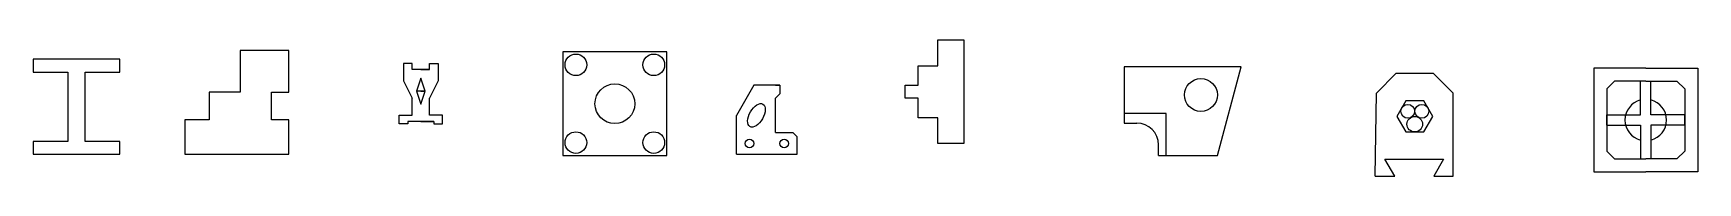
# Model space of a CAD drawing. Header units: inches. Extents: x 13 to 3915, y -38 to 227.
# Drawn here: x 13 to 1935, y 0 to 157 of the extents above; entities that cross this region are included whole.
import ezdxf

# ---------------------------------------------------------------- set-up
doc = ezdxf.new("R2010")
doc.units = ezdxf.units.IN
doc.header["$MEASUREMENT"] = 0

msp = doc.modelspace()

# ---------------------------------------------------------------- linework, layer by layer
for p, q in [((1057.38579, 127.26785), (1057.38579, 157.26785)), ((1057.38579, 157.26785), (1087.38579, 157.26785)), ((1087.38579, 157.26785), (1087.38579, 37.26785)), ((112.50089, 134.9501), (12.50089, 134.9501)), ((12.50089, 134.9501), (12.50089, 119.9501)), ((112.50089, 119.9501), (112.50089, 134.9501)), ((307.49996, 144.96769), (251.49996, 144.96769)), ((251.49996, 144.96769), (251.49996, 96.96769)), ((307.49996, 96.96769), (307.49996, 144.96769)), ((12.50089, 119.9501), (52.50089, 119.9501)), ((52.50089, 119.9501), (52.50089, 39.9501)), ((72.50089, 39.9501), (72.50089, 119.9501)), ((72.50089, 119.9501), (112.50089, 119.9501)), ((450.00566, 130.07723), (440.00566, 130.07723)), ((440.00566, 130.07723), (440.00566, 110.07723)), ((450.00566, 123.07723), (450.00566, 130.07723)), ((470.00566, 123.07723), (450.00566, 123.07723)), ((460.00566, 123.07723), (470.00566, 123.07723)), ((470.00566, 123.07723), (470.00566, 130.07723)), ((470.00566, 130.07723), (480.00566, 130.07723)), ((480.00566, 130.07723), (480.00566, 110.07723)), ((1034.38579, 104.76785), (1034.38579, 127.26785)), ((1034.38579, 127.26785), (1057.38579, 127.26785)), ((1407.55951, 126.00803), (1272.55951, 126.00803)), ((1272.55951, 126.00803), (1272.55951, 61.00803)), ((1380.1247, 23.61989), (1407.55951, 126.00803)), ((1563.7948, 95.76726), (1586.7948, 118.76726)), ((1586.7948, 118.76726), (1629.48738, 118.77616)), ((1652.48738, 95.77616), (1629.48738, 118.77616)), ((1874.96655, 124.58877), (1814.96655, 124.58877)), ((1814.96655, 124.58877), (1814.96655, 4.58877)), ((1874.96655, 124.58877), (1934.96655, 124.58877)), ((1934.96655, 124.58877), (1934.96655, 4.58877)), ((251.49996, 96.96769), (215.49996, 96.96769)), ((215.49996, 96.96769), (215.49996, 64.96769)), ((287.49996, 64.96769), (287.49996, 96.96769)), ((287.49996, 96.96769), (307.49996, 96.96769)), ((440.00566, 110.07723), (450.00566, 90.07723)), ((460.00566, 113.07723), (455.00566, 98.07723)), ((460.00566, 98.07723), (455.00566, 98.07723)), ((455.00566, 98.07723), (460.00566, 83.07723)), ((465.00566, 98.07723), (460.00566, 113.07723)), ((460.00566, 98.07723), (465.00566, 98.07723)), ((465.00566, 98.07723), (460.00566, 98.07723)), ((460.00566, 83.07723), (465.00566, 98.07723)), ((480.00566, 110.07723), (470.00566, 90.07723)), ((844.79667, 105.03183), (824.79667, 70.03183)), ((874.79667, 105.03183), (844.79667, 105.03183)), ((869.79667, 105.03183), (874.79667, 105.03183)), ((874.79667, 105.03183), (874.79667, 95.03183)), ((1019.38579, 89.76785), (1019.38579, 104.76785)), ((1019.38579, 104.76785), (1034.38579, 104.76785)), ((1838.96655, 109.58877), (1829.96655, 100.58877)), ((1829.96655, 100.58877), (1829.96655, 28.58877)), ((1874.96655, 109.58877), (1838.96655, 109.58877)), ((1868.96655, 70.58877), (1868.96655, 109.58877)), ((1874.96655, 109.58877), (1910.96655, 109.58877)), ((1880.96655, 70.58877), (1880.96655, 109.58877)), ((1910.96655, 109.58877), (1919.96655, 100.58877)), ((1919.96655, 100.58877), (1919.96655, 28.58877)), ((450.00566, 70.07723), (450.00566, 90.07723)), ((470.00566, 70.07723), (470.00566, 90.07723)), ((874.79667, 95.03183), (869.79667, 90.03183)), ((869.79667, 50.03183), (869.79667, 90.03183)), ((1034.38579, 89.76785), (1019.38579, 89.76785)), ((1034.38579, 67.26785), (1034.38579, 89.76785)), ((1562.48738, -0.22384), (1563.7948, 95.76726)), ((1652.48738, -0.22384), (1652.48738, 95.77616)), ((215.49996, 64.96769), (187.49996, 64.96769)), ((187.49996, 64.96769), (187.49996, 24.96769)), ((307.49996, 64.96769), (287.49996, 64.96769)), ((307.49996, 24.96769), (307.49996, 64.96769)), ((435.00566, 60.07723), (435.00566, 70.07723)), ((435.00566, 70.07723), (450.00566, 70.07723)), ((445.00566, 60.07723), (435.00566, 60.07723)), ((460.00566, 63.07723), (445.00566, 63.07723)), ((445.00566, 63.07723), (445.00566, 60.07723)), ((460.00566, 63.07723), (475.00566, 63.07723)), ((475.00566, 63.07723), (460.00566, 63.07723)), ((485.00566, 70.07723), (470.00566, 70.07723)), ((475.00566, 63.07723), (475.00566, 60.07723)), ((475.00566, 60.07723), (485.00566, 60.07723)), ((485.00566, 60.07723), (485.00566, 70.07723)), ((824.79667, 25.03183), (824.79667, 70.03183)), ((1057.38579, 67.26785), (1034.38579, 67.26785)), ((1057.38579, 37.26785), (1057.38579, 67.26785)), ((1321.1247, 72.18507), (1272.55951, 72.18507)), ((1272.55951, 61.00803), (1287.1247, 61.00803)), ((1321.1247, 23.61989), (1321.1247, 72.18507)), ((1829.96655, 58.58877), (1829.96655, 70.58877)), ((1829.96655, 70.58877), (1868.96655, 70.58877)), ((1829.96655, 64.58877), (1829.96655, 58.58877)), ((1829.96655, 58.58877), (1868.96655, 58.58877)), ((1868.96655, 58.58877), (1868.96655, 19.58877)), ((1919.96655, 70.58877), (1880.96655, 70.58877)), ((1919.96655, 58.58877), (1880.96655, 58.58877)), ((1880.96655, 58.58877), (1880.96655, 19.58877)), ((1919.96655, 58.58877), (1919.96655, 70.58877)), ((1919.96655, 64.58877), (1919.96655, 58.58877)), ((52.50089, 39.9501), (12.50089, 39.9501)), ((12.50089, 39.9501), (12.50089, 24.9501)), ((112.50089, 39.9501), (72.50089, 39.9501)), ((112.50089, 24.9501), (112.50089, 39.9501)), ((869.79667, 50.03183), (889.79667, 50.03183)), ((894.79667, 45.03183), (889.79667, 50.03183)), ((894.79667, 25.03183), (894.79667, 45.03183)), ((12.50089, 24.9501), (112.50089, 24.9501)), ((187.49996, 24.96769), (307.49996, 24.96769)), ((824.79667, 25.03183), (894.79667, 25.03183)), ((1087.38579, 37.26785), (1057.38579, 37.26785)), ((1312.1247, 23.61989), (1312.1247, 36.00803)), ((1312.1247, 23.61989), (1380.1247, 23.61989)), ((1584.98738, -0.22384), (1573.73738, 19.26173)), ((1573.73738, 19.26173), (1641.23738, 19.26173)), ((1641.23738, 19.26173), (1629.98738, -0.22384)), ((1838.96655, 19.58877), (1829.96655, 28.58877)), ((1838.96655, 19.58877), (1874.96655, 19.58877)), ((1910.96655, 19.58877), (1874.96655, 19.58877)), ((1910.96655, 19.58877), (1919.96655, 28.58877)), ((1814.96655, 4.58877), (1874.96655, 4.58877)), ((1934.96655, 4.58877), (1874.96655, 4.58877)), ((1562.48738, -0.22384), (1584.98738, -0.22384)), ((1629.98738, -0.22384), (1652.48738, -0.22384))]:
    msp.add_line(p, q)
for points in [[(624.23414, 23.46416), (744.23414, 23.46416), (744.23414, 143.46416), (624.23414, 143.46416)], [(1597.74879, 86.77171), (1587.35648, 68.77171), (1597.74879, 50.77171), (1618.5334, 50.77171), (1628.9257, 68.77171), (1618.5334, 86.77171)]]:
    msp.add_lwpolyline(points, close=True)
for centre, radius in [((639.23414, 128.46416), 12.5), ((729.23414, 128.46416), 12.5), ((684.23414, 83.46416), 23), ((1361.1247, 93.61989), 19), ((1600.02079, 74.70692), 8), ((1616.2614, 74.70692), 8), ((1608.14109, 59.77171), 9), ((639.23414, 38.46416), 12.5), ((729.23414, 38.46416), 12.5), ((839.79667, 37.53183), 5), ((879.79667, 37.53183), 5)]:
    msp.add_circle(centre, radius)
for centre, radius, start, end in [((1874.96655, 64.58877), 24, 104.47751219, 255.52248781), ((1874.96655, 64.58877), 24, 284.47751219, 75.52248781), ((1287.1247, 36.00803), 25, 0, 90)]:
    msp.add_arc(centre, radius, start, end)
for major_axis in [(-7.5, -12.99038), (7.5, 12.99038)]:
    msp.add_ellipse((847.79667, 70.03183), major_axis=major_axis, ratio=0.5333333333)

doc.saveas('drawing.dxf')
